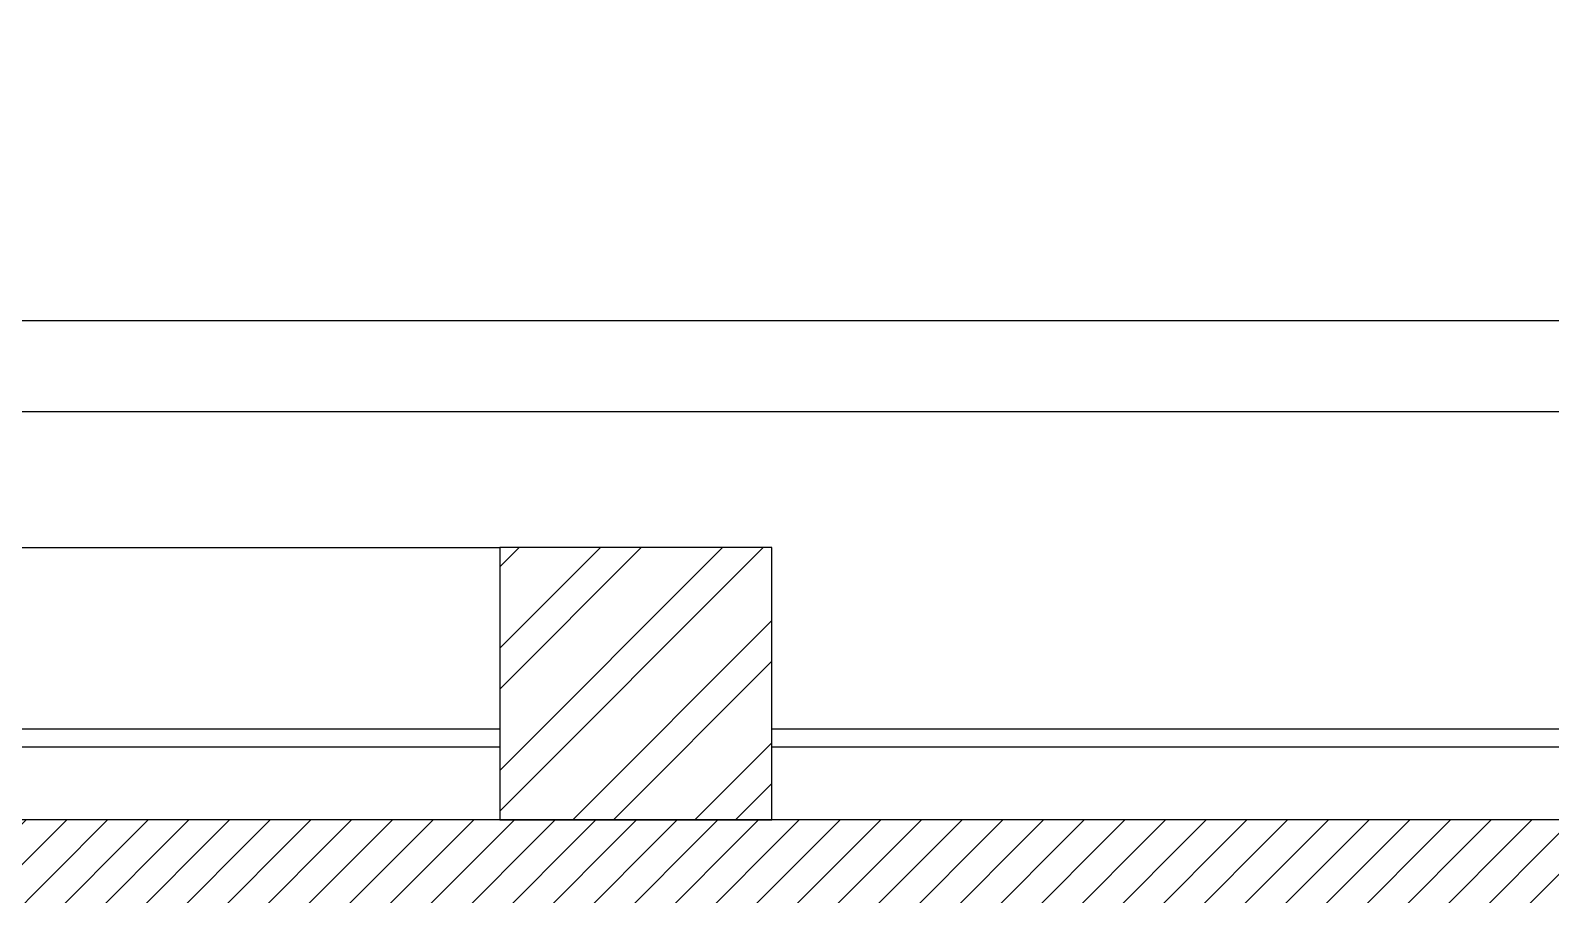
# Model space of a CAD drawing. Header units: millimetres. Extents: x 118878 to 201916, y 10986 to 20993.
# Drawn here: x 196354.2 to 196521.9, y 13714.7 to 13810 of the extents above; entities that cross this region are included whole.
import ezdxf

# ---------------------------------------------------------------- set-up
doc = ezdxf.new("R2010")
doc.units = ezdxf.units.MM
doc.header["$LTSCALE"] = 100
for name, color, linetype in [('0-hatch', 253, 'Continuous'), ('3', 3, 'Continuous'), ('4', 4, 'Continuous'), ('7', 7, 'Continuous')]:
    doc.layers.add(name, color=color, linetype=linetype)

msp = doc.modelspace()

# ---------------------------------------------------------------- hatches: boundary and pattern name
at = {"layer": '0-hatch', "transparency": 33554687}
h = msp.add_hatch(dxfattribs=at)
h.set_pattern_fill('ANSI32', color=253, style=0, pattern_type=0)
h.set_pattern_definition([(45, (195963.693, 13582.469), (-6.73519, 6.73519), []), (45, (195968.183, 13582.469), (-6.73519, 6.73519), [])])
h.paths.add_polyline_path([(195985.98, 13657.97), (195945.98, 13657.97), (195945.98, 13327.97), (195985.98, 13327.97)], flags=0)
h.paths.add_polyline_path([(196525.98, 13677.97), (196515.98, 13677.97), (196515.98, 13327.97), (196525.98, 13327.97)], flags=0)
h.paths.add_polyline_path([(196905.98, 13657.97), (196895.98, 13657.97), (196895.98, 13327.97), (196905.98, 13327.97)], flags=0)
h.paths.add_polyline_path([(197045.98, 13542.47), (197015.98, 13542.47), (197015.98, 13327.97), (197045.98, 13327.97)], flags=0)
h.paths.add_polyline_path([(197045.98, 13327.97), (197035.98, 13327.97), (197035.98, 13277.97), (197045.98, 13277.97)], flags=0)
h.paths.add_polyline_path([(197045.98, 13277.97), (197035.98, 13277.97), (197025.98, 13277.97), (197025.98, 12927.97), (197045.98, 12927.97)], flags=0)
h.paths.add_polyline_path([(195985.98, 13277.97), (195945.98, 13277.97), (195945.98, 12927.97), (195985.98, 12927.97)], flags=0)
h.paths.add_polyline_path([(195995.98, 12927.97), (195945.98, 12927.97), (195945.98, 12862.97), (195995.98, 12862.97)], flags=0)
h.paths.add_polyline_path([(197045.98, 12927.97), (197010.98, 12927.97), (197010.98, 12862.97), (197045.98, 12862.97)], flags=0)
h.paths.add_polyline_path([(197345.98, 13122.97), (197330.98, 13122.97), (197330.98, 12862.97), (197345.98, 12862.97)], flags=0)
h.paths.add_polyline_path([(195975.98, 13841.97), (195945.98, 13841.97), (195945.98, 13707.97), (195975.98, 13707.97)], flags=0)
h.paths.add_polyline_path([(196055.98, 13812.97), (196035.98, 13812.97), (196035.98, 13722.97), (196055.98, 13722.97)], flags=0)
h.paths.add_polyline_path([(196115.98, 13767.97), (196115.98, 13777.97), (196055.98, 13777.97), (196055.98, 13732.97), (196085.98, 13732.97)], flags=0)
h.paths.add_polyline_path([(196245.98, 13752.97), (196215.98, 13752.97), (196215.98, 13722.97), (196245.98, 13722.97)], flags=0)
h.paths.add_polyline_path([(196435.98, 13752.97), (196405.98, 13752.97), (196405.98, 13722.97), (196435.98, 13722.97)], flags=0)
h.paths.add_polyline_path([(196815.98, 13812.97), (196795.98, 13812.97), (196795.98, 13722.97), (196815.98, 13722.97)], flags=0)
h.paths.add_polyline_path([(196905.98, 13841.97), (196875.98, 13841.97), (196875.98, 13707.97), (196905.98, 13707.97)], flags=0)
h = msp.add_hatch(dxfattribs=at)
h.set_pattern_fill('ANSI31', color=253, style=0, pattern_type=0)
h.set_pattern_definition([(45, (-2102.5, -400), (-2.24506403, 2.24506403), [])])
h.paths.add_polyline_path([(196875.98, 13722.97), (195975.98, 13722.97), (195975.98, 13707.97), (196875.98, 13707.97)], flags=0)

# ---------------------------------------------------------------- linework, layer by layer
at = {"layer": '3'}
for p, q in [((196245.98, 13752.97), (196405.98, 13752.97)), ((196875.98, 13722.97), (195975.98, 13722.97))]:
    msp.add_line(p, q, dxfattribs=at)
msp.add_lwpolyline([(196535.98, 13777.97), (196115.98, 13777.97), (196115.98, 13767.97), (196535.98, 13767.97)], close=True, dxfattribs=at)
at = {"layer": '4'}
for p, q in [((196405.98, 13732.97), (196245.98, 13732.97)), ((196795.98, 13732.97), (196435.98, 13732.97)), ((196405.98, 13730.97), (196245.98, 13730.97)), ((196795.98, 13730.97), (196435.98, 13730.97))]:
    msp.add_line(p, q, dxfattribs=at)
at = {"layer": '7'}
msp.add_lwpolyline([(196405.98, 13722.97), (196435.98, 13722.97), (196435.98, 13752.97), (196405.98, 13752.97)], close=True, dxfattribs=at)

doc.saveas('drawing.dxf')
